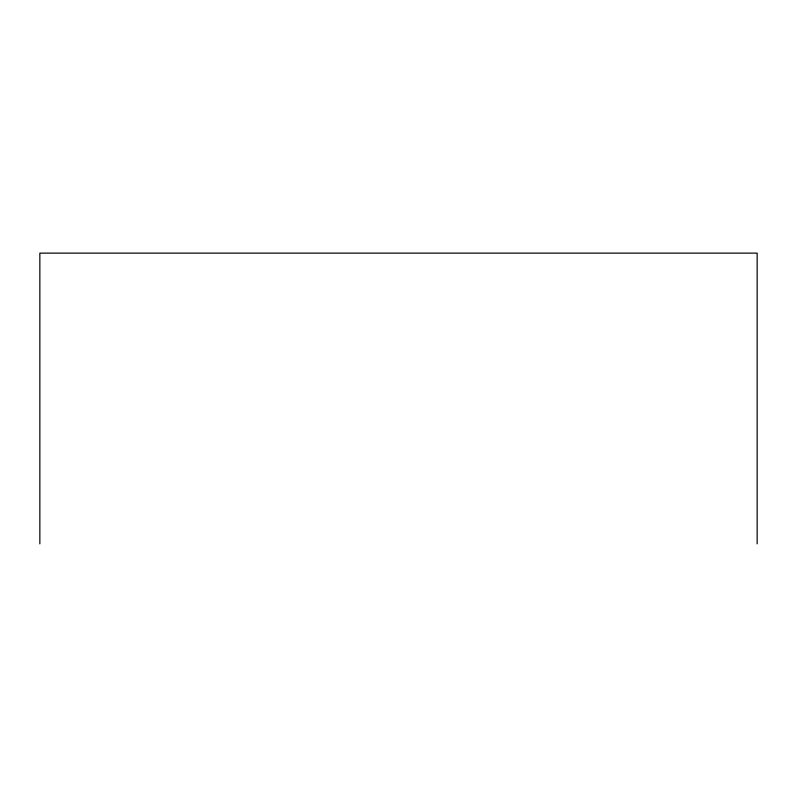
<?xml version="1.0" encoding="UTF-8"?>
<svg xmlns="http://www.w3.org/2000/svg" width="797" height="797" viewBox="0 0 797 797"><rect width="100%" height="100%" fill="white"/><g stroke="black" fill="none" stroke-linecap="round" stroke-linejoin="round"><path stroke-width="1.2" d="M757.15 543.873L757.15 253.127L39.85 253.127L39.85 543.873"/></g></svg>
